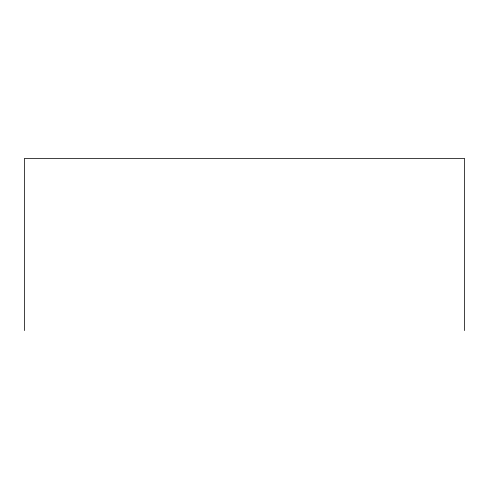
<?xml version="1.0" encoding="UTF-8"?>
<svg xmlns="http://www.w3.org/2000/svg" width="489" height="489" viewBox="0 0 489 489"><rect width="100%" height="100%" fill="white"/><g stroke="black" fill="none" stroke-linecap="round" stroke-linejoin="round"><path stroke-width="0.73" d="M464.55 330.57L464.55 158.43L24.45 158.43L24.45 330.57"/></g></svg>
